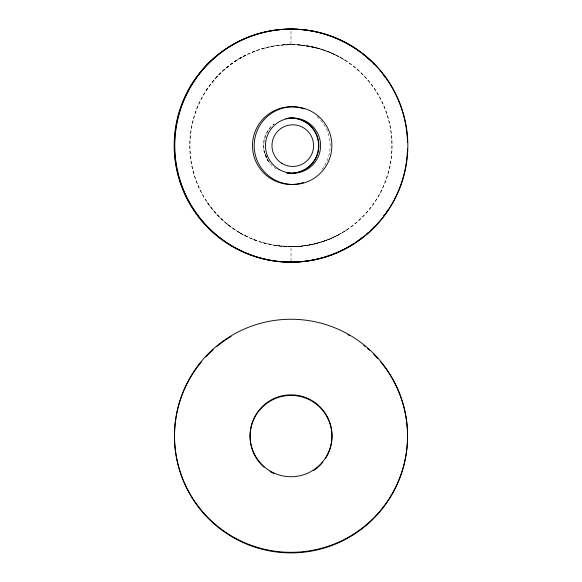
<?xml version="1.0" encoding="UTF-8"?>
<svg xmlns="http://www.w3.org/2000/svg" width="582" height="582" viewBox="0 0 582 582"><rect width="100%" height="100%" fill="white"/><g stroke="black" fill="none" stroke-linecap="round" stroke-linejoin="round"><path stroke-width="0.44" stroke-dasharray="2.91 2.18" d="M206.217 90.326C216.577 74.903 230.916 62.056 247.837 54.257M216.104 77.799L219.349 74.161M223.19 70.713L227.111 67.17M291.022 261.289L291.022 246.681C310.861 246.681 330.561 240.642 347.09 229.708M235.506 61.037L244.389 55.857M253.607 51.66L252.348 52.256L256.946 50.481M338.608 234.779C326.589 241.028 313.407 245.095 299.883 246.273M262.999 48.466L261.624 48.939L276.094 45.672L290.913 44.567L281.724 44.974M299.999 246.273L309.304 245L318.609 242.781M290.964 246.681L301.01 246.186M299.883 44.974L310.824 46.524L318.609 48.466C328.728 51.238 338.288 55.857 347.09 61.547M290.964 44.567L301.01 45.061L290.964 44.567L291.022 30.817M276.094 245.575L290.913 246.688L276.094 245.575L261.631 242.316L262.999 242.781M318.725 48.466L299.999 44.974L309.195 46.254L318.725 48.466L310.832 46.524M318.609 48.466L329.696 52.256L338.608 56.476M239.137 232.349L247.837 236.99C230.916 229.192 216.577 216.351 206.217 200.921M227.111 224.077L230.894 226.856M266.403 156.594L264.133 151.007L268.018 160.588L266.723 157.395M317.03 116.509A38.841 38.841 0 0 1 321.97 169.478M269.604 162.604A27.565 27.565 0 0 1 270.565 127.48M273.031 125.006A27.565 27.565 0 0 1 274.34 123.908M276.479 169.042A27.565 27.565 0 0 1 274.268 167.514M272.216 165.775A27.565 27.565 0 0 1 270.332 163.84M268.637 161.716A27.565 27.565 0 0 1 273.846 124.068M272.412 46.254L271.212 46.524L272.412 46.254M256.946 240.766L252.348 238.991L256.946 240.766M240.497 233.142A101.057 101.057 0 0 0 392.086 145.624A101.057 101.057 0 0 0 240.497 58.105A101.057 101.057 0 0 0 240.497 233.142M240.271 233.142A101.057 101.057 0 0 0 391.861 145.624A101.057 101.057 0 0 0 240.271 58.105A101.057 101.057 0 0 0 240.271 233.142"/><path stroke-width="0.87" d="M291.022 262.147L290.68 262.147A116.524 116.524 90 0 1 174.156 145.624A116.524 116.524 90 0 1 290.68 29.1L291.022 29.1M303.462 182.515A38.841 38.841 0 0 1 252.479 145.245A38.841 38.841 0 0 1 304.19 108.98M285.929 118.59A27.565 27.565 0 0 1 318.878 145.122A27.565 27.565 0 0 1 286.926 172.839M407.502 148.927A116.524 116.524 0 0 1 231.803 245.982A116.524 116.524 0 0 1 231.803 45.265A116.524 116.524 0 0 1 407.502 142.321M288.723 118.153A27.565 27.565 0 0 1 318.492 143.332A27.565 27.565 0 0 1 293.313 173.094M289.269 173.138A27.565 27.565 0 0 1 286.57 172.832M290.68 29.1A116.524 116.524 -90 0 1 355.864 49.041M357.981 50.503A116.524 116.524 -90 0 1 360.062 52.009M362.79 54.09A116.524 116.524 -90 0 1 364.121 55.159M366.762 57.371A116.524 116.524 -90 0 1 370.603 60.834M373.077 63.227A116.524 116.524 -90 0 1 374.284 64.457M383.262 74.867A116.524 116.524 -90 0 1 384.797 76.933M387.736 210.102A116.524 116.524 -90 0 1 386.783 211.521M384.797 214.322A116.524 116.524 -90 0 1 383.778 215.696M374.284 226.798A116.524 116.524 -90 0 1 373.077 228.02M368.064 232.749A116.524 116.524 -90 0 1 366.762 233.884M363.459 236.627A116.524 116.524 -90 0 1 355.864 242.207M353.732 243.618A116.524 116.524 -90 0 1 290.68 262.147M380.395 361.597A116.531 116.524 0.2 0 1 370.989 521.137A116.531 116.524 0.2 0 1 211.164 521.232A116.531 116.524 0.2 0 1 201.568 361.706M205.977 356.715A116.531 116.524 0.2 0 1 213.107 349.731M216.89 346.472A116.531 116.524 0.2 0 1 231.149 336.411M347.905 334.672A116.531 116.524 0.2 0 1 349.353 335.494M363.772 345.337A116.531 116.524 0.2 0 1 365.06 346.392M367.598 348.538A116.531 116.524 0.2 0 1 369.461 350.197M373.673 354.227A116.531 116.524 0.2 0 1 377.674 358.454M264.119 467.244A40.951 40.951 0 0 1 258.91 410.965A40.951 40.951 0 0 1 314.884 403.086A40.951 40.951 0 0 1 325.418 458.616M322.843 462.166A40.951 40.951 0 0 1 313.676 470.496M273.904 473.573A40.951 40.951 0 0 1 270.026 471.529M270.666 177.379A38.841 38.841 0 0 0 331.718 149.116A38.841 38.841 0 0 0 276.712 110.376A38.841 38.841 0 0 0 270.666 177.379M386.586 212.721A116.524 116.524 -90 0 0 301.789 29.573A116.524 116.524 -90 0 0 185.585 194.584A116.524 116.524 -90 0 0 386.586 212.721M279.12 169.42A27.565 27.565 0 0 0 320.595 145.776A27.565 27.565 0 0 0 279.375 121.682A27.565 27.565 0 0 0 279.12 169.42M281.841 163.331A20.807 20.807 0 0 0 313.574 146.242A20.807 20.807 0 0 0 282.91 127.305A20.807 20.807 0 0 0 281.841 163.331M232.465 536.524A116.531 116.524 0.2 0 0 407.56 436.129A116.531 116.524 0.2 0 0 233.069 334.694A116.531 116.524 0.2 0 0 232.465 536.524M270.448 471.187A40.951 40.951 0 0 0 331.98 435.903A40.951 40.951 0 0 0 270.659 400.256A40.951 40.951 0 0 0 270.448 471.187"/></g></svg>
